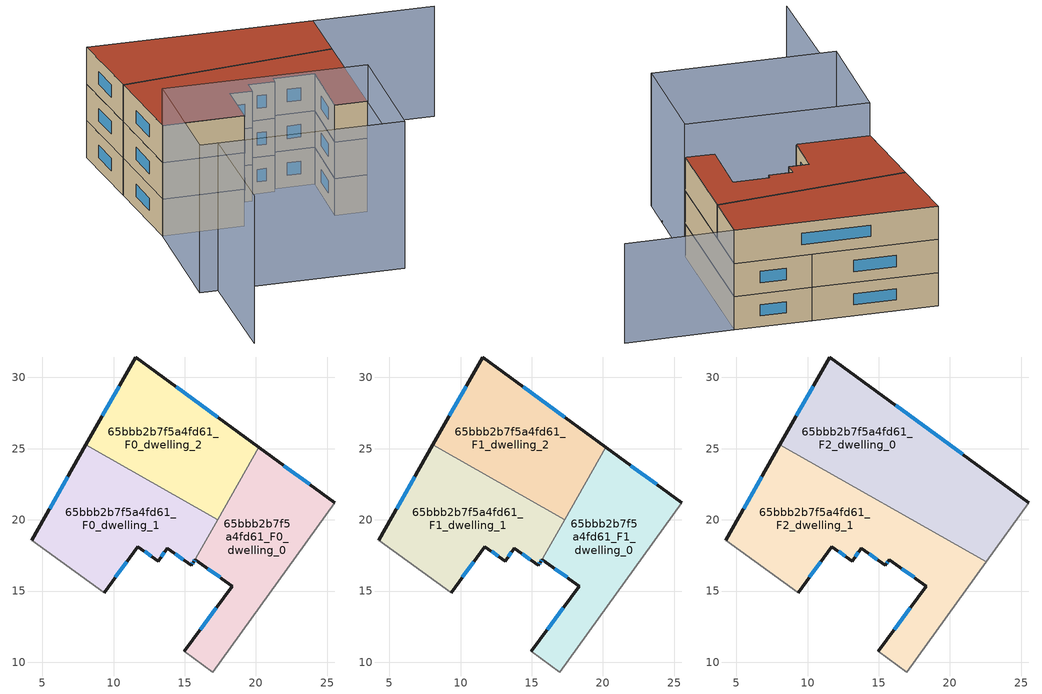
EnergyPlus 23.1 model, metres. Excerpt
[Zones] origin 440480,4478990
65bbb2b7f5a4fd61_F0_dwelling_0
 floor ground (EU_floor_Construction): 25.54,21.2 16.96,9.31 14.95,10.78 18.34,15.34 15.75,17.19 15.64,17.06 20.2,25.11 z0
 wall outside (EU_wall_Construction): 15.64,17.06 15.75,17.19 18.34,15.34 14.95,10.78 / 25.54,21.2 20.2,25.11 z0:3
 wall adiabatic (EU_wall_Construction): 14.95,10.78 16.96,9.31 25.54,21.2 z0:3
 wall to 65bbb2b7f5a4fd61_F0_dwelling_2 (EU_wall_Construction): 20.2,25.11 17.32,20.01 z0:3
 wall to 65bbb2b7f5a4fd61_F0_dwelling_1 (EU_wall_Construction): 17.32,20.01 15.64,17.06 z0:3
 window (EU_Window_Construction): 17.22,13.83 16.07,12.29 / 16.61,16.58 17.48,15.95 / 15.68,17.1 15.71,17.15 / 23.77,22.5 21.97,23.81 z0.99:2.01
65bbb2b7f5a4fd61_F0_dwelling_1
 floor ground (EU_floor_Construction): 17.32,20.01 15.64,17.06 15.45,16.82 13.79,18.01 13.13,17.1 11.7,18.12 9.35,14.89 4.25,18.55 8.05,25.26 z0
 wall outside (EU_wall_Construction): 9.35,14.89 11.7,18.12 13.13,17.1 13.79,18.01 15.45,16.82 15.64,17.06 / 8.05,25.26 4.25,18.55 z0:3
 wall adiabatic (EU_wall_Construction): 4.25,18.55 9.35,14.89 z0:3
 wall to 65bbb2b7f5a4fd61_F0_dwelling_2 (EU_wall_Construction): 17.32,20.01 8.05,25.26 z0:3
 window (EU_Window_Construction): 15.51,16.9 15.58,16.98 / 14.34,17.61 14.9,17.21 / 13.35,17.4 13.57,17.71 / 12.18,17.79 12.66,17.44 / 10.13,15.96 10.92,17.05 / 6.79,23.04 5.51,20.77 z0.99:2.01
65bbb2b7f5a4fd61_F0_dwelling_2
 floor ground (EU_floor_Construction): 20.2,25.11 17.32,20.01 8.05,25.26 11.55,31.44 z0
 wall outside (EU_wall_Construction): 20.2,25.11 11.55,31.44 8.05,25.26 z0:3
 window (EU_Window_Construction): 10.39,29.39 9.21,27.31 / 17.33,27.2 14.42,29.34 z0.99:2.01
65bbb2b7f5a4fd61_F1_dwelling_0
 floor to 65bbb2b7f5a4fd61_F0_dwelling_0 (EU_floor_Construction): 25.54,21.2 16.96,9.31 14.95,10.78 18.34,15.34 15.75,17.19 15.64,17.06 20.2,25.11 z3
 wall outside (EU_wall_Construction): 15.64,17.06 15.75,17.19 18.34,15.34 14.95,10.78 / 25.54,21.2 20.2,25.11 z3:6
 wall adiabatic (EU_wall_Construction): 14.95,10.78 16.96,9.31 25.54,21.2 z3:6
 wall to 65bbb2b7f5a4fd61_F1_dwelling_2 (EU_wall_Construction): 20.2,25.11 17.32,20.01 z3:6
 wall to 65bbb2b7f5a4fd61_F1_dwelling_1 (EU_wall_Construction): 17.32,20.01 15.64,17.06 z3:6
 window (EU_Window_Construction): 17.22,13.83 16.07,12.29 / 16.61,16.58 17.48,15.95 / 15.68,17.1 15.71,17.15 / 23.77,22.5 21.97,23.81 z3.99:5.01
65bbb2b7f5a4fd61_F1_dwelling_1
 floor to 65bbb2b7f5a4fd61_F0_dwelling_1 (EU_floor_Construction): 17.32,20.01 15.64,17.06 15.45,16.82 13.79,18.01 13.13,17.1 11.7,18.12 9.35,14.89 4.25,18.55 8.05,25.26 z3
 wall outside (EU_wall_Construction): 9.35,14.89 11.7,18.12 13.13,17.1 13.79,18.01 15.45,16.82 15.64,17.06 / 8.05,25.26 4.25,18.55 z3:6
 wall adiabatic (EU_wall_Construction): 4.25,18.55 9.35,14.89 z3:6
 wall to 65bbb2b7f5a4fd61_F1_dwelling_2 (EU_wall_Construction): 17.32,20.01 8.05,25.26 z3:6
 window (EU_Window_Construction): 15.51,16.9 15.58,16.98 / 14.34,17.61 14.9,17.21 / 13.35,17.4 13.57,17.71 / 12.18,17.79 12.66,17.44 / 10.13,15.96 10.92,17.05 / 6.79,23.04 5.51,20.77 z3.99:5.01
65bbb2b7f5a4fd61_F1_dwelling_2
 floor to 65bbb2b7f5a4fd61_F0_dwelling_2 (EU_floor_Construction): 20.2,25.11 17.32,20.01 8.05,25.26 11.55,31.44 z3
 wall outside (EU_wall_Construction): 20.2,25.11 11.55,31.44 8.05,25.26 z3:6
 window (EU_Window_Construction): 10.39,29.39 9.21,27.31 / 17.33,27.2 14.42,29.34 z3.99:5.01
65bbb2b7f5a4fd61_F2_dwelling_0
 floor to 65bbb2b7f5a4fd61_F1_dwelling_0 (EU_floor_Construction): 25.54,21.2 22.55,17.05 17.32,20.02 20.2,25.11 z6
 floor to 65bbb2b7f5a4fd61_F1_dwelling_2 (EU_floor_Construction): 20.2,25.11 17.32,20.02 8.05,25.26 11.55,31.44 z6
 wall outside (EU_wall_Construction): 25.54,21.2 11.55,31.44 8.05,25.26 z6:9
 wall adiabatic (EU_wall_Construction): 22.55,17.05 25.54,21.2 z6:9
 wall to 65bbb2b7f5a4fd61_F2_dwelling_1 (EU_wall_Construction): 8.05,25.26 22.55,17.05 z6:9
 window (EU_Window_Construction): 20.9,24.59 16.19,28.04 / 10.39,29.39 9.21,27.31 z6.99:8.01
 roof outside (EU_roof_Construction): 22.55,17.05 25.54,21.2 11.55,31.44 8.05,25.26 z9
65bbb2b7f5a4fd61_F2_dwelling_1
 floor to 65bbb2b7f5a4fd61_F1_dwelling_0 (EU_floor_Construction): 22.55,17.05 16.96,9.31 14.95,10.78 18.34,15.34 15.75,17.19 17.31,20 17.32,20.02 z6; 17.31,20 15.75,17.19 15.64,17.06 z6
 floor to 65bbb2b7f5a4fd61_F1_dwelling_1 (EU_floor_Construction): 17.32,20.01 15.64,17.06 15.45,16.82 13.79,18.01 13.13,17.1 11.7,18.12 9.35,14.89 4.25,18.55 8.05,25.26 z6
 wall outside (EU_wall_Construction): 9.35,14.89 11.7,18.12 13.13,17.1 13.79,18.01 15.45,16.82 15.75,17.19 18.34,15.34 14.95,10.78 / 8.05,25.26 4.25,18.55 z6:9
 wall adiabatic (EU_wall_Construction): 4.25,18.55 9.35,14.89 / 14.95,10.78 16.96,9.31 22.55,17.05 z6:9
 window (EU_Window_Construction): 15.55,16.94 15.65,17.07 / 14.34,17.61 14.9,17.21 / 13.35,17.4 13.57,17.71 / 12.18,17.79 12.66,17.44 / 10.13,15.96 10.92,17.05 / 6.79,23.04 5.51,20.77 / 17.22,13.83 16.07,12.29 / 16.61,16.58 17.48,15.95 z6.99:8.01
 roof outside (EU_roof_Construction): 16.96,9.31 22.55,17.05 8.05,25.26 4.25,18.55 9.35,14.89 11.7,18.12 13.13,17.1 13.79,18.01 15.45,16.82 15.75,17.19 18.34,15.34 14.95,10.78 z9
shading: -6.18,1.67 -0.69,9.43 / 4.29,18.6 16.98,9.3 / 16.98,9.3 10.91,1 / 10.91,1 -1.79,10.3 / -1.79,10.3 4.29,18.6 z0:12; 12.87,3.68 25.54,21.2 / 25.54,21.2 33.1,15.73 z0:9
[Building]
EU S2 Campaign: North Axis=0; Terrain=City; Solar Distribution=FullExterior
[Site:Location]
Madrid: Latitude=40.5; Longitude=-3.5; Time Zone=1; Elevation=609
[SizingPeriod:WeatherFileDays]
AnnualSizingPeriod: Begin Month=1; Begin Day of Month=1; End Month=12; End Day of Month=31; Day of Week for Start Day=Monday; Use Weather File Daylight Saving Period=No; Use Weather File Rain and Snow Indicators=No
[MATERIAL]
EU_InternalMass_Material: Roughness=MediumRough; Thickness=0.1; Conductivity=1; Density=1800; Specific Heat=900; Thermal Absorptance=0.9; Solar Absorptance=0.7; Visible Absorptance=0.7
[MATERIAL:NOMASS] Roughness=MediumRough; Thermal Absorptance=0.9; Solar Absorptance=0.7; Visible Absorptance=0.7
Name | Thermal Resistance
EU_wall_NoMass | 0.609216
EU_roof_NoMass | 0.513268
EU_floor_NoMass | 0.568163
[WINDOWMATERIAL:SIMPLEGLAZINGSYSTEM]
EU_Window_SimpleGlazing: UFactor=5.50606; Solar Heat Gain Coefficient=0.85; Visible Transmittance=0.85
[CONSTRUCTION]
EU_wall_Construction: EU_wall_NoMass
EU_roof_Construction: EU_roof_NoMass
EU_floor_Construction: EU_floor_NoMass
EU_Window_Construction: EU_Window_SimpleGlazing
EU_InternalMass_Construction: EU_InternalMass_Material
[ZONE] Type=1; Multiplier=1; Ceiling Height=autocalculate; Floor Area=autocalculate; Part of Total Floor Area=Yes
Name | Volume
65bbb2b7f5a4fd61_F0_dwelling_0; 65bbb2b7f5a4fd61_F1_dwelling_0 | 206.815
65bbb2b7f5a4fd61_F2_dwelling_0 | 310.213
65bbb2b7f5a4fd61_F0_dwelling_1 | 206.844
65bbb2b7f5a4fd61_F1_dwelling_1 | 206.845
65bbb2b7f5a4fd61_F2_dwelling_1 | 310.194
65bbb2b7f5a4fd61_F0_dwelling_2; 65bbb2b7f5a4fd61_F1_dwelling_2 | 206.825
[INTERNALMASS] Construction=EU_InternalMass_Construction
Name | Zone or ZoneList | Surface Area
65bbb2b7f5a4fd61_F0_dwelling_0_EU_InternalMass | 65bbb2b7f5a4fd61_F0_dwelling_0 | 68.9383
65bbb2b7f5a4fd61_F0_dwelling_1_EU_InternalMass | 65bbb2b7f5a4fd61_F0_dwelling_1 | 68.9489
65bbb2b7f5a4fd61_F0_dwelling_2_EU_InternalMass | 65bbb2b7f5a4fd61_F0_dwelling_2 | 68.942
65bbb2b7f5a4fd61_F1_dwelling_0_EU_InternalMass | 65bbb2b7f5a4fd61_F1_dwelling_0 | 68.9383
65bbb2b7f5a4fd61_F1_dwelling_1_EU_InternalMass | 65bbb2b7f5a4fd61_F1_dwelling_1 | 68.9489
65bbb2b7f5a4fd61_F1_dwelling_2_EU_InternalMass | 65bbb2b7f5a4fd61_F1_dwelling_2 | 68.942
65bbb2b7f5a4fd61_F2_dwelling_0_EU_InternalMass | 65bbb2b7f5a4fd61_F2_dwelling_0 | 103.404
65bbb2b7f5a4fd61_F2_dwelling_1_EU_InternalMass | 65bbb2b7f5a4fd61_F2_dwelling_1 | 103.413
[OTHEREQUIPMENT] Fuel Type=Electricity; Design Level Calculation Method=Watts/Area; Power per Zone Floor Area=1; Fraction Latent=0; Fraction Radiant=0; Fraction Lost=0; Carbon Dioxide Generation Rate=0; EndUse Subcategory=EU_Step8_InternalGains
Name | Zone or ZoneList or Space or SpaceList | Schedule
EU_Step8_InternalGain_65bbb2b7f5a4fd61_F0_dwelling_0_f000 | 65bbb2b7f5a4fd61_F0_dwelling_0 | EU_Step8_GainSchedule_65bbb2b7f5a4fd61_F0_dwelling_0_f000
EU_Step8_InternalGain_65bbb2b7f5a4fd61_F0_dwelling_1_f000 | 65bbb2b7f5a4fd61_F0_dwelling_1 | EU_Step8_GainSchedule_65bbb2b7f5a4fd61_F0_dwelling_1_f000
EU_Step8_InternalGain_65bbb2b7f5a4fd61_F0_dwelling_2_f000 | 65bbb2b7f5a4fd61_F0_dwelling_2 | EU_Step8_GainSchedule_65bbb2b7f5a4fd61_F0_dwelling_2_f000
EU_Step8_InternalGain_65bbb2b7f5a4fd61_F1_dwelling_0_f000 | 65bbb2b7f5a4fd61_F1_dwelling_0 | EU_Step8_GainSchedule_65bbb2b7f5a4fd61_F1_dwelling_0_f000
EU_Step8_InternalGain_65bbb2b7f5a4fd61_F1_dwelling_1_f000 | 65bbb2b7f5a4fd61_F1_dwelling_1 | EU_Step8_GainSchedule_65bbb2b7f5a4fd61_F1_dwelling_1_f000
EU_Step8_InternalGain_65bbb2b7f5a4fd61_F1_dwelling_2_f000 | 65bbb2b7f5a4fd61_F1_dwelling_2 | EU_Step8_GainSchedule_65bbb2b7f5a4fd61_F1_dwelling_2_f000
EU_Step8_InternalGain_65bbb2b7f5a4fd61_F2_dwelling_0_f000 | 65bbb2b7f5a4fd61_F2_dwelling_0 | EU_Step8_GainSchedule_65bbb2b7f5a4fd61_F2_dwelling_0_f000
EU_Step8_InternalGain_65bbb2b7f5a4fd61_F2_dwelling_1_f000 | 65bbb2b7f5a4fd61_F2_dwelling_1 | EU_Step8_GainSchedule_65bbb2b7f5a4fd61_F2_dwelling_1_f000
[ZONEVENTILATION:DESIGNFLOWRATE] Schedule=EU_AlwaysOn; Design Flow Rate Calculation Method=AirChanges/Hour; Air Changes per Hour=0.752966; Ventilation Type=Natural; Fan Pressure Rise=0; Fan Total Efficiency=1; Constant Term Coefficient=1; Temperature Term Coefficient=0; Velocity Term Coefficient=0; Velocity Squared Term Coefficient=0; Minimum Indoor Temperature=-100; Maximum Indoor Temperature=100; Delta Temperature=-100; Minimum Outdoor Temperature=-100; Maximum Outdoor Temperature=100; Maximum Wind Speed=40
Name | Zone or ZoneList or Space or SpaceList
EU_ConstantAir_65bbb2b7f5a4fd61_F0_dwelling_0 | 65bbb2b7f5a4fd61_F0_dwelling_0
EU_ConstantAir_65bbb2b7f5a4fd61_F0_dwelling_1 | 65bbb2b7f5a4fd61_F0_dwelling_1
EU_ConstantAir_65bbb2b7f5a4fd61_F0_dwelling_2 | 65bbb2b7f5a4fd61_F0_dwelling_2
EU_ConstantAir_65bbb2b7f5a4fd61_F1_dwelling_0 | 65bbb2b7f5a4fd61_F1_dwelling_0
EU_ConstantAir_65bbb2b7f5a4fd61_F1_dwelling_1 | 65bbb2b7f5a4fd61_F1_dwelling_1
EU_ConstantAir_65bbb2b7f5a4fd61_F1_dwelling_2 | 65bbb2b7f5a4fd61_F1_dwelling_2
EU_ConstantAir_65bbb2b7f5a4fd61_F2_dwelling_0 | 65bbb2b7f5a4fd61_F2_dwelling_0
EU_ConstantAir_65bbb2b7f5a4fd61_F2_dwelling_1 | 65bbb2b7f5a4fd61_F2_dwelling_1
[HVACTEMPLATE:THERMOSTAT] Constant Heating Setpoint=20; Constant Cooling Setpoint=50
EU_HeatOnly_65bbb2b7f5a4fd61_F0_dwelling_0; EU_HeatOnly_65bbb2b7f5a4fd61_F0_dwelling_1; EU_HeatOnly_65bbb2b7f5a4fd61_F0_dwelling_2; EU_HeatOnly_65bbb2b7f5a4fd61_F1_dwelling_0; EU_HeatOnly_65bbb2b7f5a4fd61_F1_dwelling_1; EU_HeatOnly_65bbb2b7f5a4fd61_F1_dwelling_2; EU_HeatOnly_65bbb2b7f5a4fd61_F2_dwelling_0; EU_HeatOnly_65bbb2b7f5a4fd61_F2_dwelling_1
[HVACTEMPLATE:ZONE:IDEALLOADSAIRSYSTEM] System Availability Schedule=EU_AlwaysOn; Maximum Heating Supply Air Temperature=50; Minimum Cooling Supply Air Temperature=13; Maximum Heating Supply Air Humidity Ratio=0.0156; Minimum Cooling Supply Air Humidity Ratio=0.0077; Heating Limit=NoLimit; Cooling Limit=NoLimit; Heating Availability Schedule=EU_AlwaysOn; Cooling Availability Schedule=EU_CoolingOff; Dehumidification Control Type=ConstantSensibleHeatRatio; Cooling Sensible Heat Ratio=0.7; Dehumidification Setpoint=60; Humidification Control Type=None; Humidification Setpoint=30; Outdoor Air Method=None; Outdoor Air Flow Rate per Person=0.00944; Outdoor Air Flow Rate per Zone Floor Area=0; Outdoor Air Flow Rate per Zone=0; Demand Controlled Ventilation Type=None; Outdoor Air Economizer Type=NoEconomizer; Heat Recovery Type=None; Sensible Heat Recovery Effectiveness=0.7; Latent Heat Recovery Effectiveness=0.65
Name | Template Thermostat
65bbb2b7f5a4fd61_F0_dwelling_0 | EU_HeatOnly_65bbb2b7f5a4fd61_F0_dwelling_0
65bbb2b7f5a4fd61_F0_dwelling_1 | EU_HeatOnly_65bbb2b7f5a4fd61_F0_dwelling_1
65bbb2b7f5a4fd61_F0_dwelling_2 | EU_HeatOnly_65bbb2b7f5a4fd61_F0_dwelling_2
65bbb2b7f5a4fd61_F1_dwelling_0 | EU_HeatOnly_65bbb2b7f5a4fd61_F1_dwelling_0
65bbb2b7f5a4fd61_F1_dwelling_1 | EU_HeatOnly_65bbb2b7f5a4fd61_F1_dwelling_1
65bbb2b7f5a4fd61_F1_dwelling_2 | EU_HeatOnly_65bbb2b7f5a4fd61_F1_dwelling_2
65bbb2b7f5a4fd61_F2_dwelling_0 | EU_HeatOnly_65bbb2b7f5a4fd61_F2_dwelling_0
65bbb2b7f5a4fd61_F2_dwelling_1 | EU_HeatOnly_65bbb2b7f5a4fd61_F2_dwelling_1
[SIZING:ZONE] Zone Cooling Design Supply Air Temperature Input Method=SupplyAirTemperature; Zone Cooling Design Supply Air Temperature=13; Zone Heating Design Supply Air Temperature Input Method=SupplyAirTemperature; Zone Heating Design Supply Air Temperature=50; Zone Cooling Design Supply Air Humidity Ratio=0.008; Zone Heating Design Supply Air Humidity Ratio=0.008; Cooling Design Air Flow Method=DesignDay; Cooling Design Air Flow Rate=0; Cooling Minimum Air Flow per Zone Floor Area=0.000762; Cooling Minimum Air Flow=0; Cooling Minimum Air Flow Fraction=0.2; Heating Design Air Flow Method=DesignDay; Heating Design Air Flow Rate=0; Heating Maximum Air Flow per Zone Floor Area=0.002032; Heating Maximum Air Flow=0.141576; Heating Maximum Air Flow Fraction=0.3; Account for Dedicated Outdoor Air System=No; Dedicated Outdoor Air System Control Strategy=NeutralSupplyAir; Dedicated Outdoor Air Low Setpoint Temperature for Design=autosize; Dedicated Outdoor Air High Setpoint Temperature for Design=autosize; Zone Load Sizing Method=Sensible Load Only No Latent Load; Zone Latent Cooling Design Supply Air Humidity Ratio Input Method=HumidityRatioDifference; Zone Cooling Design Supply Air Humidity Ratio Difference=0.005; Zone Latent Heating Design Supply Air Humidity Ratio Input Method=HumidityRatioDifference; Zone Humidification Design Supply Air Humidity Ratio Difference=0.005
65bbb2b7f5a4fd61_F0_dwelling_0; 65bbb2b7f5a4fd61_F0_dwelling_1; 65bbb2b7f5a4fd61_F0_dwelling_2; 65bbb2b7f5a4fd61_F1_dwelling_0; 65bbb2b7f5a4fd61_F1_dwelling_1; 65bbb2b7f5a4fd61_F1_dwelling_2; 65bbb2b7f5a4fd61_F2_dwelling_0; 65bbb2b7f5a4fd61_F2_dwelling_1
[SCHEDULE:CONSTANT]
Name | Hourly Value
EU_AlwaysOn | 1
EU_CoolingOff | 0
[SCHEDULE:FILE] Column Number=1; Rows to Skip at Top=0; Number of Hours of Data=8760; Column Separator=Comma; Interpolate to Timestep=No; Minutes per Item=60; Adjust Schedule for Daylight Savings=Yes
Name | File
EU_Step8_GainSchedule_65bbb2b7f5a4fd61_F0_dwelling_0_f000 | ../../schedules/65bbb2b7f5a4fd61/65bbb2b7f5a4fd61_F0_dwelling_0_f000_gain.csv
EU_Step8_GainSchedule_65bbb2b7f5a4fd61_F0_dwelling_1_f000 | ../../schedules/65bbb2b7f5a4fd61/65bbb2b7f5a4fd61_F0_dwelling_1_f000_gain.csv
EU_Step8_GainSchedule_65bbb2b7f5a4fd61_F0_dwelling_2_f000 | ../../schedules/65bbb2b7f5a4fd61/65bbb2b7f5a4fd61_F0_dwelling_2_f000_gain.csv
EU_Step8_GainSchedule_65bbb2b7f5a4fd61_F1_dwelling_0_f000 | ../../schedules/65bbb2b7f5a4fd61/65bbb2b7f5a4fd61_F1_dwelling_0_f000_gain.csv
EU_Step8_GainSchedule_65bbb2b7f5a4fd61_F1_dwelling_1_f000 | ../../schedules/65bbb2b7f5a4fd61/65bbb2b7f5a4fd61_F1_dwelling_1_f000_gain.csv
EU_Step8_GainSchedule_65bbb2b7f5a4fd61_F1_dwelling_2_f000 | ../../schedules/65bbb2b7f5a4fd61/65bbb2b7f5a4fd61_F1_dwelling_2_f000_gain.csv
EU_Step8_GainSchedule_65bbb2b7f5a4fd61_F2_dwelling_0_f000 | ../../schedules/65bbb2b7f5a4fd61/65bbb2b7f5a4fd61_F2_dwelling_0_f000_gain.csv
EU_Step8_GainSchedule_65bbb2b7f5a4fd61_F2_dwelling_1_f000 | ../../schedules/65bbb2b7f5a4fd61/65bbb2b7f5a4fd61_F2_dwelling_1_f000_gain.csv
